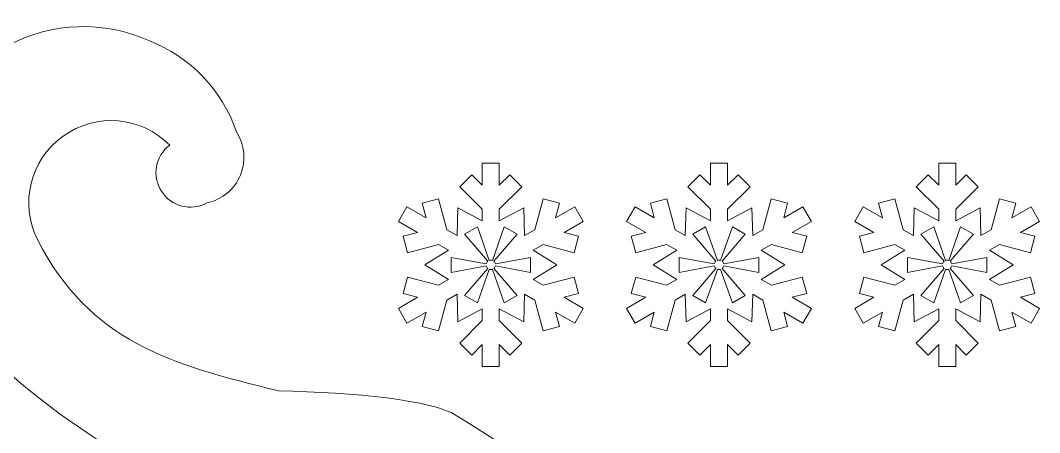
# Model space of a CAD drawing. Header units: millimetres. Extents: x -417 to 423, y -129 to 130.
# Drawn here: x 198.5 to 269.8, y 100.7 to 129.5 of the extents above; entities that cross this region are included whole.
import ezdxf

# ---------------------------------------------------------------- set-up
doc = ezdxf.new("R2010")
doc.units = ezdxf.units.MM
doc.header["$MEASUREMENT"] = 0
doc.layers.add('Camada 1', color=7, linetype='Continuous')

msp = doc.modelspace()

# ---------------------------------------------------------------- linework, layer by layer
at = {"layer": 'Camada 1', "color": 250, "lineweight": 20}
for points, knots in [([(237.6903, 57.6177), (237.6903, 57.6177), (237.6903, 61.2735), (237.6903, 61.2735), (237.6903, 61.2735), (242.0505, 61.091), (244.9434, 62.8613), (247.1435, 64.8945), (247.1435, 64.8945), (251.9189, 69.3076), (253.368, 77.7388), (249.7246, 83.3363), (249.7246, 83.3363), (247.0392, 88.8255), (240.1176, 95.003), (228.9596, 101.869), (228.9596, 101.869), (227.2863, 102.928), (221.8282, 103.499), (216.5453, 103.5821), (216.5453, 103.5821), (208.915, 105.4431), (203.2912, 107.0815), (199.6736, 114.1496), (199.6736, 114.1496), (198.3932, 116.6816), (199.1475, 119.7691), (201.451, 121.4255), (201.451, 121.4255), (203.7545, 123.0819), (206.9214, 122.8143), (208.9141, 120.7945), (208.9141, 120.7945), (207.9047, 120.0362), (207.651, 118.6279), (208.3323, 117.5651), (208.3323, 117.5651), (209.0136, 116.5023), (210.3993, 116.1447), (211.5098, 116.7453), (211.5098, 116.7453), (212.5651, 116.9678), (213.4435, 117.6957), (213.8583, 118.6913), (213.8583, 118.6913), (214.273, 119.6867), (214.1715, 120.8228), (213.5862, 121.7289), (213.5862, 121.7289), (212.5855, 124.6563), (210.3438, 126.9929), (207.4605, 128.1143), (207.4605, 128.1143), (204.3108, 129.5314), (200.6821, 129.4093), (197.6347, 127.784), (197.6347, 127.784), (194.5873, 126.1589), (192.4646, 123.2134), (191.8866, 119.8082), (191.8866, 119.8082), (191.0168, 110.6063), (195.1876, 105.8221), (204.3991, 99.8041), (204.3991, 99.8041), (205.6697, 98.974), (207.0363, 98.1741), (208.4987, 97.4046), (208.4987, 97.4046), (209.3393, 94.3614), (207.6943, 92.0419), (204.8567, 91.1069), (204.8567, 91.1069), (203.2524, 90.5782), (201.7818, 90.656), (200.135, 90.656), (200.135, 90.656), (200.135, 90.656), (157.6696, 90.656), (157.6696, 90.656), (157.6696, 90.656), (157.6696, 90.656), (151.581, 99.8041), (151.581, 99.8041), (151.581, 99.8041), (151.581, 99.8041), (142.4173, 99.8041), (142.4173, 99.8041), (142.4173, 99.8041), (142.4173, 99.8041), (114.0401, 99.8041), (114.0401, 99.8041), (114.0401, 99.8041), (114.0401, 99.8041), (120.5692, 60.2315), (120.5692, 60.2315), (120.5692, 60.2315), (120.5692, 60.2315), (120.5692, 57.6177), (120.5692, 57.6177), (120.5692, 57.6177), (120.5692, 57.6177), (115.7386, 57.6177), (115.7386, 57.6177), (115.7386, 57.6177), (115.7386, 57.6177), (115.7386, 49.0969), (115.7386, 49.0969), (115.7386, 49.0969), (115.7386, 49.0969), (242.7802, 49.0969), (242.7802, 49.0969), (242.7802, 49.0969), (266.464, 49.9188), (269.7698, 79.1133), (255.6314, 96.8696), (255.6314, 96.8696), (255.1197, 97.3352), (254.3744, 97.4382), (253.7556, 97.1289), (253.7556, 97.1289), (253.1369, 96.8195), (252.7721, 96.1615), (252.8376, 95.4728), (252.8376, 95.4728), (265.2399, 76.9582), (257.8366, 57.9142), (242.7802, 57.6177), (242.7802, 57.6177), (242.7802, 57.6177), (237.6903, 57.6177), (237.6903, 57.6177)], [0, 0, 0, 0, 0.0294118, 0.0294118, 0.0294118, 0.0294118, 0.0588235, 0.0588235, 0.0588235, 0.0588235, 0.0882353, 0.0882353, 0.0882353, 0.0882353, 0.1176471, 0.1176471, 0.1176471, 0.1176471, 0.1470588, 0.1470588, 0.1470588, 0.1470588, 0.1764706, 0.1764706, 0.1764706, 0.1764706, 0.2058824, 0.2058824, 0.2058824, 0.2058824, 0.2352941, 0.2352941, 0.2352941, 0.2352941, 0.2647059, 0.2647059, 0.2647059, 0.2647059, 0.2941176, 0.2941176, 0.2941176, 0.2941176, 0.3235294, 0.3235294, 0.3235294, 0.3235294, 0.3529412, 0.3529412, 0.3529412, 0.3529412, 0.3823529, 0.3823529, 0.3823529, 0.3823529, 0.4117647, 0.4117647, 0.4117647, 0.4117647, 0.4411765, 0.4411765, 0.4411765, 0.4411765, 0.4705882, 0.4705882, 0.4705882, 0.4705882, 0.5, 0.5, 0.5, 0.5, 0.5294118, 0.5294118, 0.5294118, 0.5294118, 0.5588235, 0.5588235, 0.5588235, 0.5588235, 0.5882353, 0.5882353, 0.5882353, 0.5882353, 0.6176471, 0.6176471, 0.6176471, 0.6176471, 0.6470588, 0.6470588, 0.6470588, 0.6470588, 0.6764706, 0.6764706, 0.6764706, 0.6764706, 0.7058824, 0.7058824, 0.7058824, 0.7058824, 0.7352941, 0.7352941, 0.7352941, 0.7352941, 0.7647059, 0.7647059, 0.7647059, 0.7647059, 0.7941176, 0.7941176, 0.7941176, 0.7941176, 0.8235294, 0.8235294, 0.8235294, 0.8235294, 0.8529412, 0.8529412, 0.8529412, 0.8529412, 0.8823529, 0.8823529, 0.8823529, 0.8823529, 0.9117647, 0.9117647, 0.9117647, 0.9117647, 0.9411765, 0.9411765, 0.9411765, 0.9411765, 1, 1, 1, 1]), ([(229.0138, 110.3579), (229.0138, 110.3579), (229.0743, 108.417), (229.0743, 108.417), (229.0743, 108.417), (229.0743, 108.417), (230.7853, 109.3352), (230.7853, 109.3352), (230.7853, 109.3352), (230.7853, 109.3352), (230.7853, 108.5172), (230.7853, 108.5172), (230.7853, 108.5172), (230.7853, 108.5172), (229.2035, 106.9354), (229.2035, 106.9354), (229.2035, 106.9354), (229.2035, 106.9354), (230.0435, 106.0955), (230.0435, 106.0955), (230.0435, 106.0955), (230.0435, 106.0955), (230.7853, 106.8373), (230.7853, 106.8373), (230.7853, 106.8373), (230.7853, 106.8373), (230.7853, 105.2851), (230.7853, 105.2851), (230.7853, 105.2851), (230.7853, 105.2851), (231.9732, 105.2851), (231.9732, 105.2851), (231.9732, 105.2851), (231.9732, 105.2851), (231.9732, 106.8373), (231.9732, 106.8373), (231.9732, 106.8373), (231.9732, 106.8373), (232.715, 106.0955), (232.715, 106.0955), (232.715, 106.0955), (232.715, 106.0955), (233.555, 106.9354), (233.555, 106.9354), (233.555, 106.9354), (233.555, 106.9354), (231.9732, 108.5172), (231.9732, 108.5172), (231.9732, 108.5172), (231.9732, 108.5172), (231.9732, 109.3352), (231.9732, 109.3352), (231.9732, 109.3352), (231.9732, 109.3352), (233.6842, 108.4171), (233.6842, 108.4171), (233.6842, 108.4171), (233.6842, 108.4171), (233.7446, 110.3579), (233.7446, 110.3579), (233.7446, 110.3579), (233.7446, 110.3579), (234.453, 109.949), (234.453, 109.949), (234.453, 109.949), (234.453, 109.949), (235.032, 107.7881), (235.032, 107.7881), (235.032, 107.7881), (235.032, 107.7881), (236.1794, 108.0956), (236.1794, 108.0956), (236.1794, 108.0956), (236.1794, 108.0956), (235.9078, 109.109), (235.9078, 109.109), (235.9078, 109.109), (235.9078, 109.109), (237.2521, 108.3329), (237.2521, 108.3329), (237.2521, 108.3329), (237.2521, 108.3329), (237.846, 109.3616), (237.846, 109.3616), (237.846, 109.3616), (237.846, 109.3616), (236.5018, 110.1377), (236.5018, 110.1377), (236.5018, 110.1377), (236.5018, 110.1377), (237.5152, 110.4093), (237.5152, 110.4093), (237.5152, 110.4093), (237.5152, 110.4093), (237.2077, 111.5567), (237.2077, 111.5567), (237.2077, 111.5567), (237.2077, 111.5567), (235.0469, 110.9777), (235.0469, 110.9777), (235.0469, 110.9777), (235.0469, 110.9777), (234.3385, 111.3867), (234.3385, 111.3867), (234.3385, 111.3867), (234.3385, 111.3867), (235.9891, 112.4094), (235.9891, 112.4094), (235.9891, 112.4094), (235.9891, 112.4094), (234.3385, 113.4322), (234.3385, 113.4322), (234.3385, 113.4322), (234.3385, 113.4322), (235.0469, 113.8411), (235.0469, 113.8411), (235.0469, 113.8411), (235.0469, 113.8411), (237.2077, 113.2621), (237.2077, 113.2621), (237.2077, 113.2621), (237.2077, 113.2621), (237.5152, 114.4095), (237.5152, 114.4095), (237.5152, 114.4095), (237.5152, 114.4095), (236.5018, 114.6811), (236.5018, 114.6811), (236.5018, 114.6811), (236.5018, 114.6811), (237.846, 115.4572), (237.846, 115.4572), (237.846, 115.4572), (237.846, 115.4572), (237.2521, 116.4859), (237.2521, 116.4859), (237.2521, 116.4859), (237.2521, 116.4859), (235.9078, 115.7098), (235.9078, 115.7098), (235.9078, 115.7098), (235.9078, 115.7098), (236.1794, 116.7232), (236.1794, 116.7232), (236.1794, 116.7232), (236.1794, 116.7232), (235.032, 117.0307), (235.032, 117.0307), (235.032, 117.0307), (235.032, 117.0307), (234.453, 114.8698), (234.453, 114.8698), (234.453, 114.8698), (234.453, 114.8698), (233.7446, 114.4609), (233.7446, 114.4609), (233.7446, 114.4609), (233.7446, 114.4609), (233.6842, 116.4017), (233.6842, 116.4017), (233.6842, 116.4017), (233.6842, 116.4017), (231.9732, 115.4836), (231.9732, 115.4836), (231.9732, 115.4836), (231.9732, 115.4836), (231.9732, 116.3016), (231.9732, 116.3016), (231.9732, 116.3016), (231.9732, 116.3016), (233.555, 117.8834), (233.555, 117.8834), (233.555, 117.8834), (233.555, 117.8834), (232.715, 118.7233), (232.715, 118.7233), (232.715, 118.7233), (232.715, 118.7233), (231.9732, 117.9815), (231.9732, 117.9815), (231.9732, 117.9815), (231.9732, 117.9815), (231.9732, 119.5337), (231.9732, 119.5337), (231.9732, 119.5337), (231.9732, 119.5337), (230.7853, 119.5337), (230.7853, 119.5337), (230.7853, 119.5337), (230.7853, 119.5337), (230.7853, 117.9815), (230.7853, 117.9815), (230.7853, 117.9815), (230.7853, 117.9815), (230.0435, 118.7233), (230.0435, 118.7233), (230.0435, 118.7233), (230.0435, 118.7233), (229.2035, 117.8834), (229.2035, 117.8834), (229.2035, 117.8834), (229.2035, 117.8834), (230.7853, 116.3016), (230.7853, 116.3016), (230.7853, 116.3016), (230.7853, 116.3016), (230.7853, 115.4836), (230.7853, 115.4836), (230.7853, 115.4836), (230.7853, 115.4836), (229.0743, 116.4017), (229.0743, 116.4017), (229.0743, 116.4017), (229.0743, 116.4017), (229.0138, 114.4609), (229.0138, 114.4609), (229.0138, 114.4609), (229.0138, 114.4609), (228.3055, 114.8698), (228.3055, 114.8698), (228.3055, 114.8698), (228.3055, 114.8698), (227.7265, 117.0307), (227.7265, 117.0307), (227.7265, 117.0307), (227.7265, 117.0307), (226.5791, 116.7232), (226.5791, 116.7232), (226.5791, 116.7232), (226.5791, 116.7232), (226.8506, 115.7098), (226.8506, 115.7098), (226.8506, 115.7098), (226.8506, 115.7098), (225.5064, 116.4859), (225.5064, 116.4859), (225.5064, 116.4859), (225.5064, 116.4859), (224.9125, 115.4572), (224.9125, 115.4572), (224.9125, 115.4572), (224.9125, 115.4572), (226.2567, 114.6811), (226.2567, 114.6811), (226.2567, 114.6811), (226.2567, 114.6811), (225.2433, 114.4095), (225.2433, 114.4095), (225.2433, 114.4095), (225.2433, 114.4095), (225.5508, 113.2621), (225.5508, 113.2621), (225.5508, 113.2621), (225.5508, 113.2621), (227.7116, 113.8411), (227.7116, 113.8411), (227.7116, 113.8411), (227.7116, 113.8411), (228.42, 113.4321), (228.42, 113.4321), (228.42, 113.4321), (228.42, 113.4321), (226.7693, 112.4094), (226.7693, 112.4094), (226.7693, 112.4094), (226.7693, 112.4094), (228.42, 111.3866), (228.42, 111.3866), (228.42, 111.3866), (228.42, 111.3866), (227.7116, 110.9777), (227.7116, 110.9777), (227.7116, 110.9777), (227.7116, 110.9777), (225.5508, 111.5567), (225.5508, 111.5567), (225.5508, 111.5567), (225.5508, 111.5567), (225.2433, 110.4093), (225.2433, 110.4093), (225.2433, 110.4093), (225.2433, 110.4093), (226.2567, 110.1377), (226.2567, 110.1377), (226.2567, 110.1377), (226.2567, 110.1377), (224.9125, 109.3616), (224.9125, 109.3616), (224.9125, 109.3616), (224.9125, 109.3616), (225.5064, 108.3329), (225.5064, 108.3329), (225.5064, 108.3329), (225.5064, 108.3329), (226.8506, 109.109), (226.8506, 109.109), (226.8506, 109.109), (226.8506, 109.109), (226.5791, 108.0956), (226.5791, 108.0956), (226.5791, 108.0956), (226.5791, 108.0956), (227.7265, 107.7881), (227.7265, 107.7881), (227.7265, 107.7881), (227.7265, 107.7881), (228.3055, 109.949), (228.3055, 109.949), (228.3055, 109.949), (228.3055, 109.949), (229.0138, 110.3579), (229.0138, 110.3579)], [0, 0, 0, 0, 0.0126582, 0.0126582, 0.0126582, 0.0126582, 0.0253165, 0.0253165, 0.0253165, 0.0253165, 0.0379747, 0.0379747, 0.0379747, 0.0379747, 0.0506329, 0.0506329, 0.0506329, 0.0506329, 0.0632911, 0.0632911, 0.0632911, 0.0632911, 0.0759494, 0.0759494, 0.0759494, 0.0759494, 0.0886076, 0.0886076, 0.0886076, 0.0886076, 0.1012658, 0.1012658, 0.1012658, 0.1012658, 0.1139241, 0.1139241, 0.1139241, 0.1139241, 0.1265823, 0.1265823, 0.1265823, 0.1265823, 0.1392405, 0.1392405, 0.1392405, 0.1392405, 0.1518987, 0.1518987, 0.1518987, 0.1518987, 0.164557, 0.164557, 0.164557, 0.164557, 0.1772152, 0.1772152, 0.1772152, 0.1772152, 0.1898734, 0.1898734, 0.1898734, 0.1898734, 0.2025316, 0.2025316, 0.2025316, 0.2025316, 0.2151899, 0.2151899, 0.2151899, 0.2151899, 0.2278481, 0.2278481, 0.2278481, 0.2278481, 0.2405063, 0.2405063, 0.2405063, 0.2405063, 0.2531646, 0.2531646, 0.2531646, 0.2531646, 0.2658228, 0.2658228, 0.2658228, 0.2658228, 0.278481, 0.278481, 0.278481, 0.278481, 0.2911392, 0.2911392, 0.2911392, 0.2911392, 0.3037975, 0.3037975, 0.3037975, 0.3037975, 0.3164557, 0.3164557, 0.3164557, 0.3164557, 0.3291139, 0.3291139, 0.3291139, 0.3291139, 0.3417722, 0.3417722, 0.3417722, 0.3417722, 0.3544304, 0.3544304, 0.3544304, 0.3544304, 0.3670886, 0.3670886, 0.3670886, 0.3670886, 0.3797468, 0.3797468, 0.3797468, 0.3797468, 0.3924051, 0.3924051, 0.3924051, 0.3924051, 0.4050633, 0.4050633, 0.4050633, 0.4050633, 0.4177215, 0.4177215, 0.4177215, 0.4177215, 0.4303797, 0.4303797, 0.4303797, 0.4303797, 0.443038, 0.443038, 0.443038, 0.443038, 0.4556962, 0.4556962, 0.4556962, 0.4556962, 0.4683544, 0.4683544, 0.4683544, 0.4683544, 0.4810127, 0.4810127, 0.4810127, 0.4810127, 0.4936709, 0.4936709, 0.4936709, 0.4936709, 0.5063291, 0.5063291, 0.5063291, 0.5063291, 0.5189873, 0.5189873, 0.5189873, 0.5189873, 0.5316456, 0.5316456, 0.5316456, 0.5316456, 0.5443038, 0.5443038, 0.5443038, 0.5443038, 0.556962, 0.556962, 0.556962, 0.556962, 0.5696203, 0.5696203, 0.5696203, 0.5696203, 0.5822785, 0.5822785, 0.5822785, 0.5822785, 0.5949367, 0.5949367, 0.5949367, 0.5949367, 0.6075949, 0.6075949, 0.6075949, 0.6075949, 0.6202532, 0.6202532, 0.6202532, 0.6202532, 0.6329114, 0.6329114, 0.6329114, 0.6329114, 0.6455696, 0.6455696, 0.6455696, 0.6455696, 0.6582278, 0.6582278, 0.6582278, 0.6582278, 0.6708861, 0.6708861, 0.6708861, 0.6708861, 0.6835443, 0.6835443, 0.6835443, 0.6835443, 0.6962025, 0.6962025, 0.6962025, 0.6962025, 0.7088608, 0.7088608, 0.7088608, 0.7088608, 0.721519, 0.721519, 0.721519, 0.721519, 0.7341772, 0.7341772, 0.7341772, 0.7341772, 0.7468354, 0.7468354, 0.7468354, 0.7468354, 0.7594937, 0.7594937, 0.7594937, 0.7594937, 0.7721519, 0.7721519, 0.7721519, 0.7721519, 0.7848101, 0.7848101, 0.7848101, 0.7848101, 0.7974684, 0.7974684, 0.7974684, 0.7974684, 0.8101266, 0.8101266, 0.8101266, 0.8101266, 0.8227848, 0.8227848, 0.8227848, 0.8227848, 0.835443, 0.835443, 0.835443, 0.835443, 0.8481013, 0.8481013, 0.8481013, 0.8481013, 0.8607595, 0.8607595, 0.8607595, 0.8607595, 0.8734177, 0.8734177, 0.8734177, 0.8734177, 0.8860759, 0.8860759, 0.8860759, 0.8860759, 0.8987342, 0.8987342, 0.8987342, 0.8987342, 0.9113924, 0.9113924, 0.9113924, 0.9113924, 0.9240506, 0.9240506, 0.9240506, 0.9240506, 0.9367089, 0.9367089, 0.9367089, 0.9367089, 0.9493671, 0.9493671, 0.9493671, 0.9493671, 0.9620253, 0.9620253, 0.9620253, 0.9620253, 0.9746835, 0.9746835, 0.9746835, 0.9746835, 1, 1, 1, 1]), ([(244.9804, 110.3579), (244.9804, 110.3579), (245.0409, 108.417), (245.0409, 108.417), (245.0409, 108.417), (245.0409, 108.417), (246.7519, 109.3352), (246.7519, 109.3352), (246.7519, 109.3352), (246.7519, 109.3352), (246.7519, 108.5172), (246.7519, 108.5172), (246.7519, 108.5172), (246.7519, 108.5172), (245.1701, 106.9354), (245.1701, 106.9354), (245.1701, 106.9354), (245.1701, 106.9354), (246.0101, 106.0955), (246.0101, 106.0955), (246.0101, 106.0955), (246.0101, 106.0955), (246.7519, 106.8373), (246.7519, 106.8373), (246.7519, 106.8373), (246.7519, 106.8373), (246.7519, 105.2851), (246.7519, 105.2851), (246.7519, 105.2851), (246.7519, 105.2851), (247.9398, 105.2851), (247.9398, 105.2851), (247.9398, 105.2851), (247.9398, 105.2851), (247.9398, 106.8373), (247.9398, 106.8373), (247.9398, 106.8373), (247.9398, 106.8373), (248.6816, 106.0955), (248.6816, 106.0955), (248.6816, 106.0955), (248.6816, 106.0955), (249.5216, 106.9354), (249.5216, 106.9354), (249.5216, 106.9354), (249.5216, 106.9354), (247.9398, 108.5172), (247.9398, 108.5172), (247.9398, 108.5172), (247.9398, 108.5172), (247.9398, 109.3352), (247.9398, 109.3352), (247.9398, 109.3352), (247.9398, 109.3352), (249.6508, 108.4171), (249.6508, 108.4171), (249.6508, 108.4171), (249.6508, 108.4171), (249.7112, 110.3579), (249.7112, 110.3579), (249.7112, 110.3579), (249.7112, 110.3579), (250.4196, 109.949), (250.4196, 109.949), (250.4196, 109.949), (250.4196, 109.949), (250.9986, 107.7881), (250.9986, 107.7881), (250.9986, 107.7881), (250.9986, 107.7881), (252.146, 108.0956), (252.146, 108.0956), (252.146, 108.0956), (252.146, 108.0956), (251.8744, 109.109), (251.8744, 109.109), (251.8744, 109.109), (251.8744, 109.109), (253.2187, 108.3329), (253.2187, 108.3329), (253.2187, 108.3329), (253.2187, 108.3329), (253.8126, 109.3616), (253.8126, 109.3616), (253.8126, 109.3616), (253.8126, 109.3616), (252.4684, 110.1377), (252.4684, 110.1377), (252.4684, 110.1377), (252.4684, 110.1377), (253.4818, 110.4093), (253.4818, 110.4093), (253.4818, 110.4093), (253.4818, 110.4093), (253.1743, 111.5567), (253.1743, 111.5567), (253.1743, 111.5567), (253.1743, 111.5567), (251.0135, 110.9777), (251.0135, 110.9777), (251.0135, 110.9777), (251.0135, 110.9777), (250.3051, 111.3867), (250.3051, 111.3867), (250.3051, 111.3867), (250.3051, 111.3867), (251.9557, 112.4094), (251.9557, 112.4094), (251.9557, 112.4094), (251.9557, 112.4094), (250.3051, 113.4322), (250.3051, 113.4322), (250.3051, 113.4322), (250.3051, 113.4322), (251.0135, 113.8411), (251.0135, 113.8411), (251.0135, 113.8411), (251.0135, 113.8411), (253.1743, 113.2621), (253.1743, 113.2621), (253.1743, 113.2621), (253.1743, 113.2621), (253.4818, 114.4095), (253.4818, 114.4095), (253.4818, 114.4095), (253.4818, 114.4095), (252.4684, 114.6811), (252.4684, 114.6811), (252.4684, 114.6811), (252.4684, 114.6811), (253.8126, 115.4572), (253.8126, 115.4572), (253.8126, 115.4572), (253.8126, 115.4572), (253.2187, 116.4859), (253.2187, 116.4859), (253.2187, 116.4859), (253.2187, 116.4859), (251.8744, 115.7098), (251.8744, 115.7098), (251.8744, 115.7098), (251.8744, 115.7098), (252.146, 116.7232), (252.146, 116.7232), (252.146, 116.7232), (252.146, 116.7232), (250.9986, 117.0307), (250.9986, 117.0307), (250.9986, 117.0307), (250.9986, 117.0307), (250.4196, 114.8698), (250.4196, 114.8698), (250.4196, 114.8698), (250.4196, 114.8698), (249.7112, 114.4609), (249.7112, 114.4609), (249.7112, 114.4609), (249.7112, 114.4609), (249.6508, 116.4017), (249.6508, 116.4017), (249.6508, 116.4017), (249.6508, 116.4017), (247.9398, 115.4836), (247.9398, 115.4836), (247.9398, 115.4836), (247.9398, 115.4836), (247.9398, 116.3016), (247.9398, 116.3016), (247.9398, 116.3016), (247.9398, 116.3016), (249.5216, 117.8834), (249.5216, 117.8834), (249.5216, 117.8834), (249.5216, 117.8834), (248.6816, 118.7233), (248.6816, 118.7233), (248.6816, 118.7233), (248.6816, 118.7233), (247.9398, 117.9815), (247.9398, 117.9815), (247.9398, 117.9815), (247.9398, 117.9815), (247.9398, 119.5337), (247.9398, 119.5337), (247.9398, 119.5337), (247.9398, 119.5337), (246.7519, 119.5337), (246.7519, 119.5337), (246.7519, 119.5337), (246.7519, 119.5337), (246.7519, 117.9815), (246.7519, 117.9815), (246.7519, 117.9815), (246.7519, 117.9815), (246.0101, 118.7233), (246.0101, 118.7233), (246.0101, 118.7233), (246.0101, 118.7233), (245.1701, 117.8834), (245.1701, 117.8834), (245.1701, 117.8834), (245.1701, 117.8834), (246.7519, 116.3016), (246.7519, 116.3016), (246.7519, 116.3016), (246.7519, 116.3016), (246.7519, 115.4836), (246.7519, 115.4836), (246.7519, 115.4836), (246.7519, 115.4836), (245.0409, 116.4017), (245.0409, 116.4017), (245.0409, 116.4017), (245.0409, 116.4017), (244.9804, 114.4609), (244.9804, 114.4609), (244.9804, 114.4609), (244.9804, 114.4609), (244.2721, 114.8698), (244.2721, 114.8698), (244.2721, 114.8698), (244.2721, 114.8698), (243.6931, 117.0307), (243.6931, 117.0307), (243.6931, 117.0307), (243.6931, 117.0307), (242.5457, 116.7232), (242.5457, 116.7232), (242.5457, 116.7232), (242.5457, 116.7232), (242.8172, 115.7098), (242.8172, 115.7098), (242.8172, 115.7098), (242.8172, 115.7098), (241.473, 116.4859), (241.473, 116.4859), (241.473, 116.4859), (241.473, 116.4859), (240.8791, 115.4572), (240.8791, 115.4572), (240.8791, 115.4572), (240.8791, 115.4572), (242.2233, 114.6811), (242.2233, 114.6811), (242.2233, 114.6811), (242.2233, 114.6811), (241.2099, 114.4095), (241.2099, 114.4095), (241.2099, 114.4095), (241.2099, 114.4095), (241.5174, 113.2621), (241.5174, 113.2621), (241.5174, 113.2621), (241.5174, 113.2621), (243.6782, 113.8411), (243.6782, 113.8411), (243.6782, 113.8411), (243.6782, 113.8411), (244.3866, 113.4321), (244.3866, 113.4321), (244.3866, 113.4321), (244.3866, 113.4321), (242.7359, 112.4094), (242.7359, 112.4094), (242.7359, 112.4094), (242.7359, 112.4094), (244.3866, 111.3866), (244.3866, 111.3866), (244.3866, 111.3866), (244.3866, 111.3866), (243.6782, 110.9777), (243.6782, 110.9777), (243.6782, 110.9777), (243.6782, 110.9777), (241.5174, 111.5567), (241.5174, 111.5567), (241.5174, 111.5567), (241.5174, 111.5567), (241.2099, 110.4093), (241.2099, 110.4093), (241.2099, 110.4093), (241.2099, 110.4093), (242.2233, 110.1377), (242.2233, 110.1377), (242.2233, 110.1377), (242.2233, 110.1377), (240.8791, 109.3616), (240.8791, 109.3616), (240.8791, 109.3616), (240.8791, 109.3616), (241.473, 108.3329), (241.473, 108.3329), (241.473, 108.3329), (241.473, 108.3329), (242.8172, 109.109), (242.8172, 109.109), (242.8172, 109.109), (242.8172, 109.109), (242.5457, 108.0956), (242.5457, 108.0956), (242.5457, 108.0956), (242.5457, 108.0956), (243.6931, 107.7881), (243.6931, 107.7881), (243.6931, 107.7881), (243.6931, 107.7881), (244.2721, 109.949), (244.2721, 109.949), (244.2721, 109.949), (244.2721, 109.949), (244.9804, 110.3579), (244.9804, 110.3579)], [0, 0, 0, 0, 0.0126582, 0.0126582, 0.0126582, 0.0126582, 0.0253165, 0.0253165, 0.0253165, 0.0253165, 0.0379747, 0.0379747, 0.0379747, 0.0379747, 0.0506329, 0.0506329, 0.0506329, 0.0506329, 0.0632911, 0.0632911, 0.0632911, 0.0632911, 0.0759494, 0.0759494, 0.0759494, 0.0759494, 0.0886076, 0.0886076, 0.0886076, 0.0886076, 0.1012658, 0.1012658, 0.1012658, 0.1012658, 0.1139241, 0.1139241, 0.1139241, 0.1139241, 0.1265823, 0.1265823, 0.1265823, 0.1265823, 0.1392405, 0.1392405, 0.1392405, 0.1392405, 0.1518987, 0.1518987, 0.1518987, 0.1518987, 0.164557, 0.164557, 0.164557, 0.164557, 0.1772152, 0.1772152, 0.1772152, 0.1772152, 0.1898734, 0.1898734, 0.1898734, 0.1898734, 0.2025316, 0.2025316, 0.2025316, 0.2025316, 0.2151899, 0.2151899, 0.2151899, 0.2151899, 0.2278481, 0.2278481, 0.2278481, 0.2278481, 0.2405063, 0.2405063, 0.2405063, 0.2405063, 0.2531646, 0.2531646, 0.2531646, 0.2531646, 0.2658228, 0.2658228, 0.2658228, 0.2658228, 0.278481, 0.278481, 0.278481, 0.278481, 0.2911392, 0.2911392, 0.2911392, 0.2911392, 0.3037975, 0.3037975, 0.3037975, 0.3037975, 0.3164557, 0.3164557, 0.3164557, 0.3164557, 0.3291139, 0.3291139, 0.3291139, 0.3291139, 0.3417722, 0.3417722, 0.3417722, 0.3417722, 0.3544304, 0.3544304, 0.3544304, 0.3544304, 0.3670886, 0.3670886, 0.3670886, 0.3670886, 0.3797468, 0.3797468, 0.3797468, 0.3797468, 0.3924051, 0.3924051, 0.3924051, 0.3924051, 0.4050633, 0.4050633, 0.4050633, 0.4050633, 0.4177215, 0.4177215, 0.4177215, 0.4177215, 0.4303797, 0.4303797, 0.4303797, 0.4303797, 0.443038, 0.443038, 0.443038, 0.443038, 0.4556962, 0.4556962, 0.4556962, 0.4556962, 0.4683544, 0.4683544, 0.4683544, 0.4683544, 0.4810127, 0.4810127, 0.4810127, 0.4810127, 0.4936709, 0.4936709, 0.4936709, 0.4936709, 0.5063291, 0.5063291, 0.5063291, 0.5063291, 0.5189873, 0.5189873, 0.5189873, 0.5189873, 0.5316456, 0.5316456, 0.5316456, 0.5316456, 0.5443038, 0.5443038, 0.5443038, 0.5443038, 0.556962, 0.556962, 0.556962, 0.556962, 0.5696203, 0.5696203, 0.5696203, 0.5696203, 0.5822785, 0.5822785, 0.5822785, 0.5822785, 0.5949367, 0.5949367, 0.5949367, 0.5949367, 0.6075949, 0.6075949, 0.6075949, 0.6075949, 0.6202532, 0.6202532, 0.6202532, 0.6202532, 0.6329114, 0.6329114, 0.6329114, 0.6329114, 0.6455696, 0.6455696, 0.6455696, 0.6455696, 0.6582278, 0.6582278, 0.6582278, 0.6582278, 0.6708861, 0.6708861, 0.6708861, 0.6708861, 0.6835443, 0.6835443, 0.6835443, 0.6835443, 0.6962025, 0.6962025, 0.6962025, 0.6962025, 0.7088608, 0.7088608, 0.7088608, 0.7088608, 0.721519, 0.721519, 0.721519, 0.721519, 0.7341772, 0.7341772, 0.7341772, 0.7341772, 0.7468354, 0.7468354, 0.7468354, 0.7468354, 0.7594937, 0.7594937, 0.7594937, 0.7594937, 0.7721519, 0.7721519, 0.7721519, 0.7721519, 0.7848101, 0.7848101, 0.7848101, 0.7848101, 0.7974684, 0.7974684, 0.7974684, 0.7974684, 0.8101266, 0.8101266, 0.8101266, 0.8101266, 0.8227848, 0.8227848, 0.8227848, 0.8227848, 0.835443, 0.835443, 0.835443, 0.835443, 0.8481013, 0.8481013, 0.8481013, 0.8481013, 0.8607595, 0.8607595, 0.8607595, 0.8607595, 0.8734177, 0.8734177, 0.8734177, 0.8734177, 0.8860759, 0.8860759, 0.8860759, 0.8860759, 0.8987342, 0.8987342, 0.8987342, 0.8987342, 0.9113924, 0.9113924, 0.9113924, 0.9113924, 0.9240506, 0.9240506, 0.9240506, 0.9240506, 0.9367089, 0.9367089, 0.9367089, 0.9367089, 0.9493671, 0.9493671, 0.9493671, 0.9493671, 0.9620253, 0.9620253, 0.9620253, 0.9620253, 0.9746835, 0.9746835, 0.9746835, 0.9746835, 1, 1, 1, 1]), ([(260.947, 110.3579), (260.947, 110.3579), (261.0075, 108.417), (261.0075, 108.417), (261.0075, 108.417), (261.0075, 108.417), (262.7185, 109.3352), (262.7185, 109.3352), (262.7185, 109.3352), (262.7185, 109.3352), (262.7185, 108.5172), (262.7185, 108.5172), (262.7185, 108.5172), (262.7185, 108.5172), (261.1367, 106.9354), (261.1367, 106.9354), (261.1367, 106.9354), (261.1367, 106.9354), (261.9767, 106.0955), (261.9767, 106.0955), (261.9767, 106.0955), (261.9767, 106.0955), (262.7185, 106.8373), (262.7185, 106.8373), (262.7185, 106.8373), (262.7185, 106.8373), (262.7185, 105.2851), (262.7185, 105.2851), (262.7185, 105.2851), (262.7185, 105.2851), (263.9064, 105.2851), (263.9064, 105.2851), (263.9064, 105.2851), (263.9064, 105.2851), (263.9064, 106.8373), (263.9064, 106.8373), (263.9064, 106.8373), (263.9064, 106.8373), (264.6482, 106.0955), (264.6482, 106.0955), (264.6482, 106.0955), (264.6482, 106.0955), (265.4882, 106.9354), (265.4882, 106.9354), (265.4882, 106.9354), (265.4882, 106.9354), (263.9064, 108.5172), (263.9064, 108.5172), (263.9064, 108.5172), (263.9064, 108.5172), (263.9064, 109.3352), (263.9064, 109.3352), (263.9064, 109.3352), (263.9064, 109.3352), (265.6174, 108.4171), (265.6174, 108.4171), (265.6174, 108.4171), (265.6174, 108.4171), (265.6778, 110.3579), (265.6778, 110.3579), (265.6778, 110.3579), (265.6778, 110.3579), (266.3862, 109.949), (266.3862, 109.949), (266.3862, 109.949), (266.3862, 109.949), (266.9652, 107.7881), (266.9652, 107.7881), (266.9652, 107.7881), (266.9652, 107.7881), (268.1126, 108.0956), (268.1126, 108.0956), (268.1126, 108.0956), (268.1126, 108.0956), (267.841, 109.109), (267.841, 109.109), (267.841, 109.109), (267.841, 109.109), (269.1853, 108.3329), (269.1853, 108.3329), (269.1853, 108.3329), (269.1853, 108.3329), (269.7792, 109.3616), (269.7792, 109.3616), (269.7792, 109.3616), (269.7792, 109.3616), (268.435, 110.1377), (268.435, 110.1377), (268.435, 110.1377), (268.435, 110.1377), (269.4484, 110.4093), (269.4484, 110.4093), (269.4484, 110.4093), (269.4484, 110.4093), (269.1409, 111.5567), (269.1409, 111.5567), (269.1409, 111.5567), (269.1409, 111.5567), (266.9801, 110.9777), (266.9801, 110.9777), (266.9801, 110.9777), (266.9801, 110.9777), (266.2717, 111.3867), (266.2717, 111.3867), (266.2717, 111.3867), (266.2717, 111.3867), (267.9223, 112.4094), (267.9223, 112.4094), (267.9223, 112.4094), (267.9223, 112.4094), (266.2717, 113.4322), (266.2717, 113.4322), (266.2717, 113.4322), (266.2717, 113.4322), (266.9801, 113.8411), (266.9801, 113.8411), (266.9801, 113.8411), (266.9801, 113.8411), (269.1409, 113.2621), (269.1409, 113.2621), (269.1409, 113.2621), (269.1409, 113.2621), (269.4484, 114.4095), (269.4484, 114.4095), (269.4484, 114.4095), (269.4484, 114.4095), (268.435, 114.6811), (268.435, 114.6811), (268.435, 114.6811), (268.435, 114.6811), (269.7792, 115.4572), (269.7792, 115.4572), (269.7792, 115.4572), (269.7792, 115.4572), (269.1853, 116.4859), (269.1853, 116.4859), (269.1853, 116.4859), (269.1853, 116.4859), (267.841, 115.7098), (267.841, 115.7098), (267.841, 115.7098), (267.841, 115.7098), (268.1126, 116.7232), (268.1126, 116.7232), (268.1126, 116.7232), (268.1126, 116.7232), (266.9652, 117.0307), (266.9652, 117.0307), (266.9652, 117.0307), (266.9652, 117.0307), (266.3862, 114.8698), (266.3862, 114.8698), (266.3862, 114.8698), (266.3862, 114.8698), (265.6778, 114.4609), (265.6778, 114.4609), (265.6778, 114.4609), (265.6778, 114.4609), (265.6174, 116.4017), (265.6174, 116.4017), (265.6174, 116.4017), (265.6174, 116.4017), (263.9064, 115.4836), (263.9064, 115.4836), (263.9064, 115.4836), (263.9064, 115.4836), (263.9064, 116.3016), (263.9064, 116.3016), (263.9064, 116.3016), (263.9064, 116.3016), (265.4882, 117.8834), (265.4882, 117.8834), (265.4882, 117.8834), (265.4882, 117.8834), (264.6482, 118.7233), (264.6482, 118.7233), (264.6482, 118.7233), (264.6482, 118.7233), (263.9064, 117.9815), (263.9064, 117.9815), (263.9064, 117.9815), (263.9064, 117.9815), (263.9064, 119.5337), (263.9064, 119.5337), (263.9064, 119.5337), (263.9064, 119.5337), (262.7185, 119.5337), (262.7185, 119.5337), (262.7185, 119.5337), (262.7185, 119.5337), (262.7185, 117.9815), (262.7185, 117.9815), (262.7185, 117.9815), (262.7185, 117.9815), (261.9767, 118.7233), (261.9767, 118.7233), (261.9767, 118.7233), (261.9767, 118.7233), (261.1367, 117.8834), (261.1367, 117.8834), (261.1367, 117.8834), (261.1367, 117.8834), (262.7185, 116.3016), (262.7185, 116.3016), (262.7185, 116.3016), (262.7185, 116.3016), (262.7185, 115.4836), (262.7185, 115.4836), (262.7185, 115.4836), (262.7185, 115.4836), (261.0075, 116.4017), (261.0075, 116.4017), (261.0075, 116.4017), (261.0075, 116.4017), (260.947, 114.4609), (260.947, 114.4609), (260.947, 114.4609), (260.947, 114.4609), (260.2387, 114.8698), (260.2387, 114.8698), (260.2387, 114.8698), (260.2387, 114.8698), (259.6597, 117.0307), (259.6597, 117.0307), (259.6597, 117.0307), (259.6597, 117.0307), (258.5123, 116.7232), (258.5123, 116.7232), (258.5123, 116.7232), (258.5123, 116.7232), (258.7838, 115.7098), (258.7838, 115.7098), (258.7838, 115.7098), (258.7838, 115.7098), (257.4396, 116.4859), (257.4396, 116.4859), (257.4396, 116.4859), (257.4396, 116.4859), (256.8457, 115.4572), (256.8457, 115.4572), (256.8457, 115.4572), (256.8457, 115.4572), (258.1899, 114.6811), (258.1899, 114.6811), (258.1899, 114.6811), (258.1899, 114.6811), (257.1765, 114.4095), (257.1765, 114.4095), (257.1765, 114.4095), (257.1765, 114.4095), (257.484, 113.2621), (257.484, 113.2621), (257.484, 113.2621), (257.484, 113.2621), (259.6448, 113.8411), (259.6448, 113.8411), (259.6448, 113.8411), (259.6448, 113.8411), (260.3532, 113.4321), (260.3532, 113.4321), (260.3532, 113.4321), (260.3532, 113.4321), (258.7025, 112.4094), (258.7025, 112.4094), (258.7025, 112.4094), (258.7025, 112.4094), (260.3532, 111.3866), (260.3532, 111.3866), (260.3532, 111.3866), (260.3532, 111.3866), (259.6448, 110.9777), (259.6448, 110.9777), (259.6448, 110.9777), (259.6448, 110.9777), (257.484, 111.5567), (257.484, 111.5567), (257.484, 111.5567), (257.484, 111.5567), (257.1765, 110.4093), (257.1765, 110.4093), (257.1765, 110.4093), (257.1765, 110.4093), (258.1899, 110.1377), (258.1899, 110.1377), (258.1899, 110.1377), (258.1899, 110.1377), (256.8457, 109.3616), (256.8457, 109.3616), (256.8457, 109.3616), (256.8457, 109.3616), (257.4396, 108.3329), (257.4396, 108.3329), (257.4396, 108.3329), (257.4396, 108.3329), (258.7838, 109.109), (258.7838, 109.109), (258.7838, 109.109), (258.7838, 109.109), (258.5123, 108.0956), (258.5123, 108.0956), (258.5123, 108.0956), (258.5123, 108.0956), (259.6597, 107.7881), (259.6597, 107.7881), (259.6597, 107.7881), (259.6597, 107.7881), (260.2387, 109.949), (260.2387, 109.949), (260.2387, 109.949), (260.2387, 109.949), (260.947, 110.3579), (260.947, 110.3579)], [0, 0, 0, 0, 0.0126582, 0.0126582, 0.0126582, 0.0126582, 0.0253165, 0.0253165, 0.0253165, 0.0253165, 0.0379747, 0.0379747, 0.0379747, 0.0379747, 0.0506329, 0.0506329, 0.0506329, 0.0506329, 0.0632911, 0.0632911, 0.0632911, 0.0632911, 0.0759494, 0.0759494, 0.0759494, 0.0759494, 0.0886076, 0.0886076, 0.0886076, 0.0886076, 0.1012658, 0.1012658, 0.1012658, 0.1012658, 0.1139241, 0.1139241, 0.1139241, 0.1139241, 0.1265823, 0.1265823, 0.1265823, 0.1265823, 0.1392405, 0.1392405, 0.1392405, 0.1392405, 0.1518987, 0.1518987, 0.1518987, 0.1518987, 0.164557, 0.164557, 0.164557, 0.164557, 0.1772152, 0.1772152, 0.1772152, 0.1772152, 0.1898734, 0.1898734, 0.1898734, 0.1898734, 0.2025316, 0.2025316, 0.2025316, 0.2025316, 0.2151899, 0.2151899, 0.2151899, 0.2151899, 0.2278481, 0.2278481, 0.2278481, 0.2278481, 0.2405063, 0.2405063, 0.2405063, 0.2405063, 0.2531646, 0.2531646, 0.2531646, 0.2531646, 0.2658228, 0.2658228, 0.2658228, 0.2658228, 0.278481, 0.278481, 0.278481, 0.278481, 0.2911392, 0.2911392, 0.2911392, 0.2911392, 0.3037975, 0.3037975, 0.3037975, 0.3037975, 0.3164557, 0.3164557, 0.3164557, 0.3164557, 0.3291139, 0.3291139, 0.3291139, 0.3291139, 0.3417722, 0.3417722, 0.3417722, 0.3417722, 0.3544304, 0.3544304, 0.3544304, 0.3544304, 0.3670886, 0.3670886, 0.3670886, 0.3670886, 0.3797468, 0.3797468, 0.3797468, 0.3797468, 0.3924051, 0.3924051, 0.3924051, 0.3924051, 0.4050633, 0.4050633, 0.4050633, 0.4050633, 0.4177215, 0.4177215, 0.4177215, 0.4177215, 0.4303797, 0.4303797, 0.4303797, 0.4303797, 0.443038, 0.443038, 0.443038, 0.443038, 0.4556962, 0.4556962, 0.4556962, 0.4556962, 0.4683544, 0.4683544, 0.4683544, 0.4683544, 0.4810127, 0.4810127, 0.4810127, 0.4810127, 0.4936709, 0.4936709, 0.4936709, 0.4936709, 0.5063291, 0.5063291, 0.5063291, 0.5063291, 0.5189873, 0.5189873, 0.5189873, 0.5189873, 0.5316456, 0.5316456, 0.5316456, 0.5316456, 0.5443038, 0.5443038, 0.5443038, 0.5443038, 0.556962, 0.556962, 0.556962, 0.556962, 0.5696203, 0.5696203, 0.5696203, 0.5696203, 0.5822785, 0.5822785, 0.5822785, 0.5822785, 0.5949367, 0.5949367, 0.5949367, 0.5949367, 0.6075949, 0.6075949, 0.6075949, 0.6075949, 0.6202532, 0.6202532, 0.6202532, 0.6202532, 0.6329114, 0.6329114, 0.6329114, 0.6329114, 0.6455696, 0.6455696, 0.6455696, 0.6455696, 0.6582278, 0.6582278, 0.6582278, 0.6582278, 0.6708861, 0.6708861, 0.6708861, 0.6708861, 0.6835443, 0.6835443, 0.6835443, 0.6835443, 0.6962025, 0.6962025, 0.6962025, 0.6962025, 0.7088608, 0.7088608, 0.7088608, 0.7088608, 0.721519, 0.721519, 0.721519, 0.721519, 0.7341772, 0.7341772, 0.7341772, 0.7341772, 0.7468354, 0.7468354, 0.7468354, 0.7468354, 0.7594937, 0.7594937, 0.7594937, 0.7594937, 0.7721519, 0.7721519, 0.7721519, 0.7721519, 0.7848101, 0.7848101, 0.7848101, 0.7848101, 0.7974684, 0.7974684, 0.7974684, 0.7974684, 0.8101266, 0.8101266, 0.8101266, 0.8101266, 0.8227848, 0.8227848, 0.8227848, 0.8227848, 0.835443, 0.835443, 0.835443, 0.835443, 0.8481013, 0.8481013, 0.8481013, 0.8481013, 0.8607595, 0.8607595, 0.8607595, 0.8607595, 0.8734177, 0.8734177, 0.8734177, 0.8734177, 0.8860759, 0.8860759, 0.8860759, 0.8860759, 0.8987342, 0.8987342, 0.8987342, 0.8987342, 0.9113924, 0.9113924, 0.9113924, 0.9113924, 0.9240506, 0.9240506, 0.9240506, 0.9240506, 0.9367089, 0.9367089, 0.9367089, 0.9367089, 0.9493671, 0.9493671, 0.9493671, 0.9493671, 0.9620253, 0.9620253, 0.9620253, 0.9620253, 0.9746835, 0.9746835, 0.9746835, 0.9746835, 1, 1, 1, 1]), ([(231.597, 112.156), (231.597, 112.156), (233.2214, 110.2665), (233.2214, 110.2665), (233.2214, 110.2665), (233.2214, 110.2665), (232.314, 109.7426), (232.314, 109.7426), (232.314, 109.7426), (232.314, 109.7426), (231.4898, 112.094), (231.4898, 112.094), (231.4898, 112.094), (231.4552, 112.0819), (231.418, 112.0753), (231.3792, 112.0753), (231.3792, 112.0753), (231.3405, 112.0753), (231.3033, 112.0819), (231.2687, 112.094), (231.2687, 112.094), (231.2687, 112.094), (230.4444, 109.7426), (230.4444, 109.7426), (230.4444, 109.7426), (230.4444, 109.7426), (229.5371, 110.2665), (229.5371, 110.2665), (229.5371, 110.2665), (229.5371, 110.2665), (231.1615, 112.156), (231.1615, 112.156), (231.1615, 112.156), (231.1052, 112.2045), (231.0651, 112.2714), (231.0509, 112.3474), (231.0509, 112.3474), (231.0509, 112.3474), (228.6023, 111.8855), (228.6023, 111.8855), (228.6023, 111.8855), (228.6023, 111.8855), (228.6024, 112.9333), (228.6024, 112.9333), (228.6024, 112.9333), (228.6024, 112.9333), (231.0509, 112.4714), (231.0509, 112.4714), (231.0509, 112.4714), (231.0651, 112.5473), (231.1052, 112.6143), (231.1615, 112.6627), (231.1615, 112.6627), (231.1615, 112.6627), (229.5371, 114.5523), (229.5371, 114.5523), (229.5371, 114.5523), (229.5371, 114.5523), (230.4445, 115.0762), (230.4445, 115.0762), (230.4445, 115.0762), (230.4445, 115.0762), (231.2687, 112.7248), (231.2687, 112.7248), (231.2687, 112.7248), (231.3033, 112.7369), (231.3405, 112.7435), (231.3792, 112.7435), (231.3792, 112.7435), (231.418, 112.7435), (231.4552, 112.7369), (231.4898, 112.7248), (231.4898, 112.7248), (231.4898, 112.7248), (232.314, 115.0762), (232.314, 115.0762), (232.314, 115.0762), (232.314, 115.0762), (233.2214, 114.5523), (233.2214, 114.5523), (233.2214, 114.5523), (233.2214, 114.5523), (231.597, 112.6627), (231.597, 112.6627), (231.597, 112.6627), (231.6533, 112.6143), (231.6934, 112.5473), (231.7076, 112.4714), (231.7076, 112.4714), (231.7076, 112.4714), (234.1562, 112.9332), (234.1562, 112.9332), (234.1562, 112.9332), (234.1562, 112.9332), (234.1561, 111.8855), (234.1561, 111.8855), (234.1561, 111.8855), (234.1561, 111.8855), (231.7076, 112.3474), (231.7076, 112.3474), (231.7076, 112.3474), (231.6934, 112.2715), (231.6533, 112.2045), (231.597, 112.156)], [0, 0, 0, 0, 0.037037, 0.037037, 0.037037, 0.037037, 0.0740741, 0.0740741, 0.0740741, 0.0740741, 0.1111111, 0.1111111, 0.1111111, 0.1111111, 0.1481481, 0.1481481, 0.1481481, 0.1481481, 0.1851852, 0.1851852, 0.1851852, 0.1851852, 0.2222222, 0.2222222, 0.2222222, 0.2222222, 0.2592593, 0.2592593, 0.2592593, 0.2592593, 0.2962963, 0.2962963, 0.2962963, 0.2962963, 0.3333333, 0.3333333, 0.3333333, 0.3333333, 0.3703704, 0.3703704, 0.3703704, 0.3703704, 0.4074074, 0.4074074, 0.4074074, 0.4074074, 0.4444444, 0.4444444, 0.4444444, 0.4444444, 0.4814815, 0.4814815, 0.4814815, 0.4814815, 0.5185185, 0.5185185, 0.5185185, 0.5185185, 0.5555556, 0.5555556, 0.5555556, 0.5555556, 0.5925926, 0.5925926, 0.5925926, 0.5925926, 0.6296296, 0.6296296, 0.6296296, 0.6296296, 0.6666667, 0.6666667, 0.6666667, 0.6666667, 0.7037037, 0.7037037, 0.7037037, 0.7037037, 0.7407407, 0.7407407, 0.7407407, 0.7407407, 0.7777778, 0.7777778, 0.7777778, 0.7777778, 0.8148148, 0.8148148, 0.8148148, 0.8148148, 0.8518519, 0.8518519, 0.8518519, 0.8518519, 0.8888889, 0.8888889, 0.8888889, 0.8888889, 0.9259259, 0.9259259, 0.9259259, 0.9259259, 1, 1, 1, 1]), ([(247.5636, 112.156), (247.5636, 112.156), (249.188, 110.2665), (249.188, 110.2665), (249.188, 110.2665), (249.188, 110.2665), (248.2806, 109.7426), (248.2806, 109.7426), (248.2806, 109.7426), (248.2806, 109.7426), (247.4564, 112.094), (247.4564, 112.094), (247.4564, 112.094), (247.4218, 112.0819), (247.3846, 112.0753), (247.3458, 112.0753), (247.3458, 112.0753), (247.3071, 112.0753), (247.2699, 112.0819), (247.2353, 112.094), (247.2353, 112.094), (247.2353, 112.094), (246.411, 109.7426), (246.411, 109.7426), (246.411, 109.7426), (246.411, 109.7426), (245.5037, 110.2665), (245.5037, 110.2665), (245.5037, 110.2665), (245.5037, 110.2665), (247.1281, 112.156), (247.1281, 112.156), (247.1281, 112.156), (247.0718, 112.2045), (247.0317, 112.2714), (247.0175, 112.3474), (247.0175, 112.3474), (247.0175, 112.3474), (244.5689, 111.8855), (244.5689, 111.8855), (244.5689, 111.8855), (244.5689, 111.8855), (244.569, 112.9333), (244.569, 112.9333), (244.569, 112.9333), (244.569, 112.9333), (247.0175, 112.4714), (247.0175, 112.4714), (247.0175, 112.4714), (247.0317, 112.5473), (247.0718, 112.6143), (247.1281, 112.6627), (247.1281, 112.6627), (247.1281, 112.6627), (245.5037, 114.5523), (245.5037, 114.5523), (245.5037, 114.5523), (245.5037, 114.5523), (246.4111, 115.0762), (246.4111, 115.0762), (246.4111, 115.0762), (246.4111, 115.0762), (247.2353, 112.7248), (247.2353, 112.7248), (247.2353, 112.7248), (247.2699, 112.7369), (247.3071, 112.7435), (247.3458, 112.7435), (247.3458, 112.7435), (247.3846, 112.7435), (247.4218, 112.7369), (247.4564, 112.7248), (247.4564, 112.7248), (247.4564, 112.7248), (248.2806, 115.0762), (248.2806, 115.0762), (248.2806, 115.0762), (248.2806, 115.0762), (249.188, 114.5523), (249.188, 114.5523), (249.188, 114.5523), (249.188, 114.5523), (247.5636, 112.6627), (247.5636, 112.6627), (247.5636, 112.6627), (247.6199, 112.6143), (247.66, 112.5473), (247.6742, 112.4714), (247.6742, 112.4714), (247.6742, 112.4714), (250.1228, 112.9332), (250.1228, 112.9332), (250.1228, 112.9332), (250.1228, 112.9332), (250.1227, 111.8855), (250.1227, 111.8855), (250.1227, 111.8855), (250.1227, 111.8855), (247.6742, 112.3474), (247.6742, 112.3474), (247.6742, 112.3474), (247.66, 112.2715), (247.6199, 112.2045), (247.5636, 112.156)], [0, 0, 0, 0, 0.037037, 0.037037, 0.037037, 0.037037, 0.0740741, 0.0740741, 0.0740741, 0.0740741, 0.1111111, 0.1111111, 0.1111111, 0.1111111, 0.1481481, 0.1481481, 0.1481481, 0.1481481, 0.1851852, 0.1851852, 0.1851852, 0.1851852, 0.2222222, 0.2222222, 0.2222222, 0.2222222, 0.2592593, 0.2592593, 0.2592593, 0.2592593, 0.2962963, 0.2962963, 0.2962963, 0.2962963, 0.3333333, 0.3333333, 0.3333333, 0.3333333, 0.3703704, 0.3703704, 0.3703704, 0.3703704, 0.4074074, 0.4074074, 0.4074074, 0.4074074, 0.4444444, 0.4444444, 0.4444444, 0.4444444, 0.4814815, 0.4814815, 0.4814815, 0.4814815, 0.5185185, 0.5185185, 0.5185185, 0.5185185, 0.5555556, 0.5555556, 0.5555556, 0.5555556, 0.5925926, 0.5925926, 0.5925926, 0.5925926, 0.6296296, 0.6296296, 0.6296296, 0.6296296, 0.6666667, 0.6666667, 0.6666667, 0.6666667, 0.7037037, 0.7037037, 0.7037037, 0.7037037, 0.7407407, 0.7407407, 0.7407407, 0.7407407, 0.7777778, 0.7777778, 0.7777778, 0.7777778, 0.8148148, 0.8148148, 0.8148148, 0.8148148, 0.8518519, 0.8518519, 0.8518519, 0.8518519, 0.8888889, 0.8888889, 0.8888889, 0.8888889, 0.9259259, 0.9259259, 0.9259259, 0.9259259, 1, 1, 1, 1]), ([(263.5302, 112.156), (263.5302, 112.156), (265.1546, 110.2665), (265.1546, 110.2665), (265.1546, 110.2665), (265.1546, 110.2665), (264.2472, 109.7426), (264.2472, 109.7426), (264.2472, 109.7426), (264.2472, 109.7426), (263.423, 112.094), (263.423, 112.094), (263.423, 112.094), (263.3884, 112.0819), (263.3512, 112.0753), (263.3124, 112.0753), (263.3124, 112.0753), (263.2737, 112.0753), (263.2365, 112.0819), (263.2019, 112.094), (263.2019, 112.094), (263.2019, 112.094), (262.3776, 109.7426), (262.3776, 109.7426), (262.3776, 109.7426), (262.3776, 109.7426), (261.4703, 110.2665), (261.4703, 110.2665), (261.4703, 110.2665), (261.4703, 110.2665), (263.0947, 112.156), (263.0947, 112.156), (263.0947, 112.156), (263.0384, 112.2045), (262.9983, 112.2714), (262.9841, 112.3474), (262.9841, 112.3474), (262.9841, 112.3474), (260.5355, 111.8855), (260.5355, 111.8855), (260.5355, 111.8855), (260.5355, 111.8855), (260.5356, 112.9333), (260.5356, 112.9333), (260.5356, 112.9333), (260.5356, 112.9333), (262.9841, 112.4714), (262.9841, 112.4714), (262.9841, 112.4714), (262.9983, 112.5473), (263.0384, 112.6143), (263.0947, 112.6627), (263.0947, 112.6627), (263.0947, 112.6627), (261.4703, 114.5523), (261.4703, 114.5523), (261.4703, 114.5523), (261.4703, 114.5523), (262.3777, 115.0762), (262.3777, 115.0762), (262.3777, 115.0762), (262.3777, 115.0762), (263.2019, 112.7248), (263.2019, 112.7248), (263.2019, 112.7248), (263.2365, 112.7369), (263.2737, 112.7435), (263.3124, 112.7435), (263.3124, 112.7435), (263.3512, 112.7435), (263.3884, 112.7369), (263.423, 112.7248), (263.423, 112.7248), (263.423, 112.7248), (264.2472, 115.0762), (264.2472, 115.0762), (264.2472, 115.0762), (264.2472, 115.0762), (265.1546, 114.5523), (265.1546, 114.5523), (265.1546, 114.5523), (265.1546, 114.5523), (263.5302, 112.6627), (263.5302, 112.6627), (263.5302, 112.6627), (263.5865, 112.6143), (263.6266, 112.5473), (263.6408, 112.4714), (263.6408, 112.4714), (263.6408, 112.4714), (266.0894, 112.9332), (266.0894, 112.9332), (266.0894, 112.9332), (266.0894, 112.9332), (266.0893, 111.8855), (266.0893, 111.8855), (266.0893, 111.8855), (266.0893, 111.8855), (263.6408, 112.3474), (263.6408, 112.3474), (263.6408, 112.3474), (263.6266, 112.2715), (263.5865, 112.2045), (263.5302, 112.156)], [0, 0, 0, 0, 0.037037, 0.037037, 0.037037, 0.037037, 0.0740741, 0.0740741, 0.0740741, 0.0740741, 0.1111111, 0.1111111, 0.1111111, 0.1111111, 0.1481481, 0.1481481, 0.1481481, 0.1481481, 0.1851852, 0.1851852, 0.1851852, 0.1851852, 0.2222222, 0.2222222, 0.2222222, 0.2222222, 0.2592593, 0.2592593, 0.2592593, 0.2592593, 0.2962963, 0.2962963, 0.2962963, 0.2962963, 0.3333333, 0.3333333, 0.3333333, 0.3333333, 0.3703704, 0.3703704, 0.3703704, 0.3703704, 0.4074074, 0.4074074, 0.4074074, 0.4074074, 0.4444444, 0.4444444, 0.4444444, 0.4444444, 0.4814815, 0.4814815, 0.4814815, 0.4814815, 0.5185185, 0.5185185, 0.5185185, 0.5185185, 0.5555556, 0.5555556, 0.5555556, 0.5555556, 0.5925926, 0.5925926, 0.5925926, 0.5925926, 0.6296296, 0.6296296, 0.6296296, 0.6296296, 0.6666667, 0.6666667, 0.6666667, 0.6666667, 0.7037037, 0.7037037, 0.7037037, 0.7037037, 0.7407407, 0.7407407, 0.7407407, 0.7407407, 0.7777778, 0.7777778, 0.7777778, 0.7777778, 0.8148148, 0.8148148, 0.8148148, 0.8148148, 0.8518519, 0.8518519, 0.8518519, 0.8518519, 0.8888889, 0.8888889, 0.8888889, 0.8888889, 0.9259259, 0.9259259, 0.9259259, 0.9259259, 1, 1, 1, 1])]:
    msp.add_open_spline(points, degree=3, knots=knots, dxfattribs=at)

doc.saveas('drawing.dxf')
